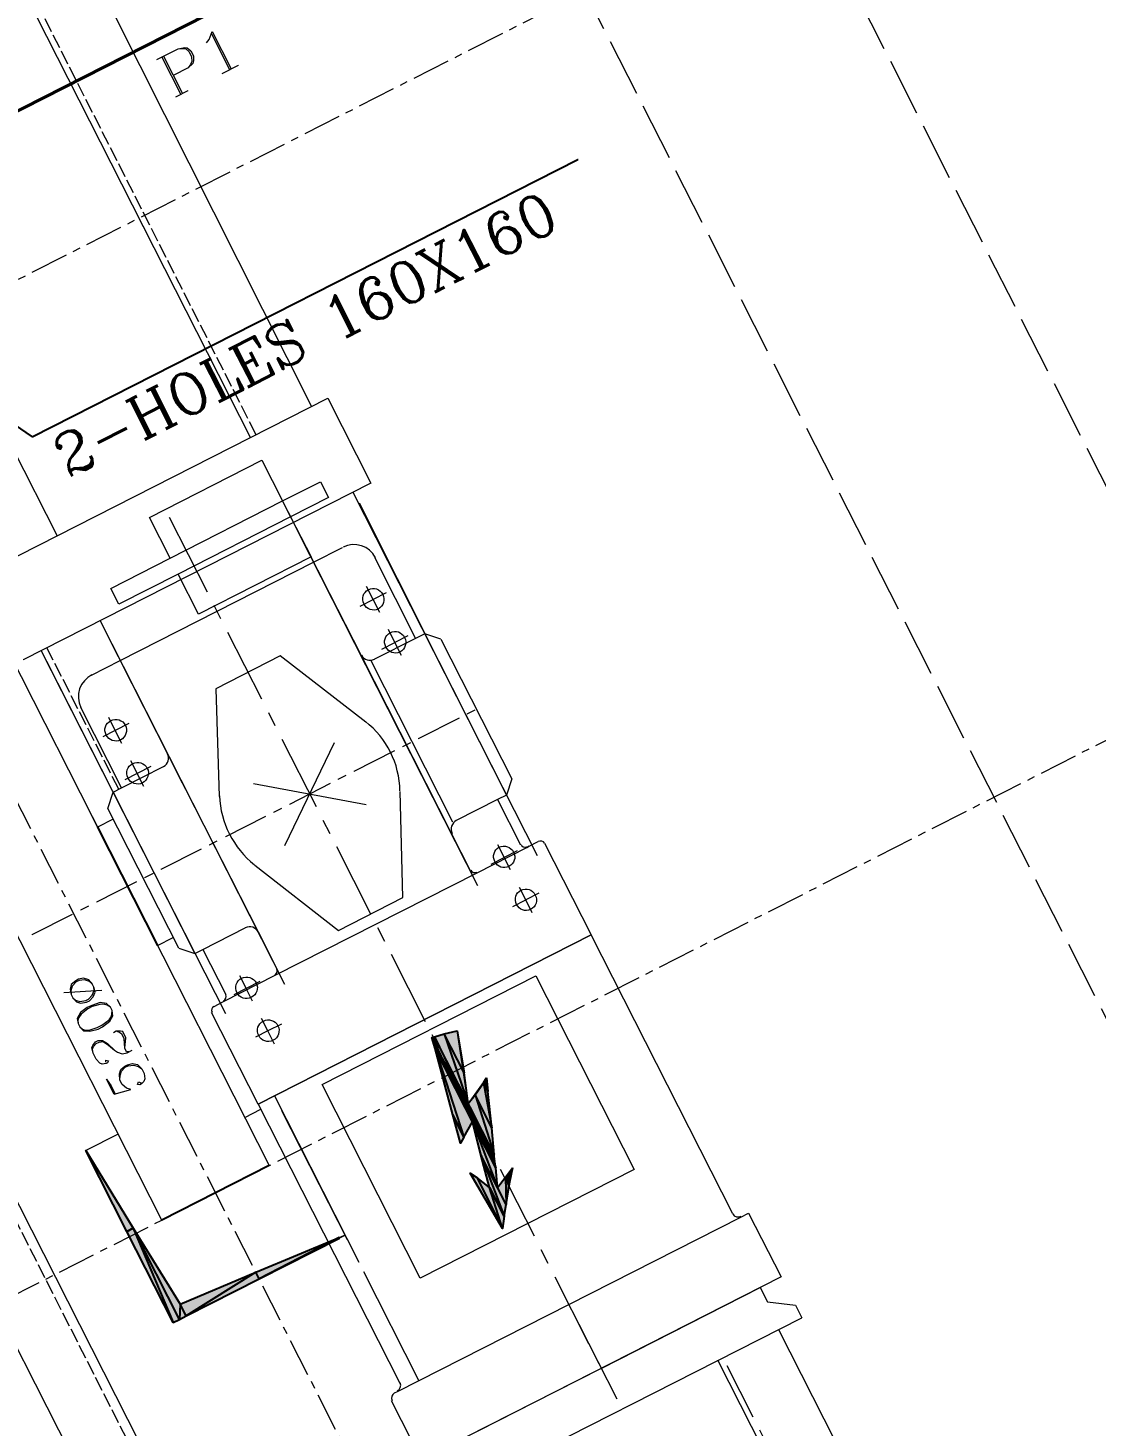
# Model space of a CAD drawing. Header units: millimetres. Extents: x 9010 to 18690, y -22518 to -16270.
# Drawn here: x 14310 to 15197, y -18992 to -17831 of the extents above; entities that cross this region are included whole.
import ezdxf
from ezdxf import colors
from ezdxf.entities.mleader import LeaderData, LeaderLine
from ezdxf.math import Vec2, Vec3

# ---------------------------------------------------------------- set-up
doc = ezdxf.new("R2010")
doc.units = ezdxf.units.MM
doc.linetypes.add('$0$ACAD_ISO02W100', pattern=[15, 12, -3])
doc.linetypes.add('$0$CENTER', pattern=[50.8, 31.75, -6.35, 6.35, -6.35])
for name, color, linetype, lineweight in [('$0$Car', 3, 'Continuous', 18), ('$0$CL', 2, '$0$CENTER', 0), ('$0$DL', 8, '$0$ACAD_ISO02W100', 0), ('$0$Wall', 1, 'Continuous', 50)]:
    doc.layers.add(name, color=color, linetype=linetype, lineweight=lineweight)
doc.styles.add('$0$nassar2', font='cent.shx', dxfattribs={"height": 60})
doc.dimstyles.new('$0$Nassar2', dxfattribs={"dimtxt": 35, "dimasz": 25, "dimexe": 1.25, "dimexo": 0.625, "dimtad": 1, "dimtxsty": '$0$nassar2', "dimblk": '$0$_Oblique', "dimcen": 2.5, "dimadec": 0, "dimazin": 0, "dimtfac": 1, "dimtmove": 0, "dimatfit": 3, "dimldrblk": '$0$_Oblique', "dimfxl": 1, "dimarcsym": 0})

# ---------------------------------------------------------------- blocks, each defined once
blk = doc.blocks.new('$0$_Oblique')
at = {"color": 0, "linetype": 'ByBlock', "lineweight": -2}
blk.add_line((-0.5, -0.5), (0.5, 0.5), dxfattribs=at)
blk = doc.blocks.new('*D56')
at = {"color": 0, "lineweight": -2, "transparency": 16777216}
for p, q in [((15184.9, -17451.6), (15783.3, -17147.6)), ((15782.2, -17148.2), (16914.4, -19377.1)), ((16317.1, -19680.5), (16915.5, -19376.6))]:
    blk.add_line(p, q, dxfattribs=at)
at = {"layer": 'Defpoints', "color": 0, "transparency": 16777216}
for p in [(15184.3, -17451.9), (16914.4, -19377.1), (16316.6, -19680.8)]:
    blk.add_point(p, dxfattribs=at)
at = {"color": 0, "lineweight": -2, "transparency": 16777216, "xscale": 25, "yscale": 25, "zscale": 25}
for p, rotation in [((15782.2, -17148.2), 116.9290163711014), ((16914.4, -19377.1), 296.9290163711014)]:
    blk.add_blockref('$0$_Oblique', p, dxfattribs=dict(at, rotation=rotation))
at = {"color": 0, "transparency": 16777216, "insert": (16471.7, -18437.9), "char_height": 60, "attachment_point": 5, "rotation": 296.929, "style": '$0$nassar2'}
blk.add_mtext('M/C ROOM DEPTH 2500', dxfattribs=at)
blk = doc.blocks.new('*D57')
at = {"color": 0, "lineweight": -2, "transparency": 16777216}
for p, q in [((14892.8, -16878), (12663.9, -18010.2)), ((15184.1, -17451.4), (14892.2, -16876.8)), ((12955.1, -18583.6), (12663.3, -18009.1))]:
    blk.add_line(p, q, dxfattribs=at)
at = {"layer": 'Defpoints', "color": 0, "transparency": 16777216}
for p in [(15184.3, -17451.9), (12663.9, -18010.2), (12955.4, -18584.1)]:
    blk.add_point(p, dxfattribs=at)
at = {"color": 0, "lineweight": -2, "transparency": 16777216, "xscale": 25, "yscale": 25, "zscale": 25}
for p, rotation in [((14892.8, -16878), 26.92901637119424), ((12663.9, -18010.2), 206.9290163711943)]:
    blk.add_blockref('$0$_Oblique', p, dxfattribs=dict(at, rotation=rotation))
at = {"color": 0, "transparency": 16777216, "insert": (13764.5, -17416.8), "char_height": 60, "attachment_point": 5, "rotation": 26.929, "style": '$0$nassar2'}
blk.add_mtext('M/C ROOM WIDTH  2500', dxfattribs=at)
blk = doc.blocks.new('*D58')
at = {"color": 0, "lineweight": -2, "transparency": 16777216}
for p, q in [((13193.1, -17892.7), (14485.8, -17236)), ((14716, -17689.1), (14485.3, -17234.9)), ((13423.2, -18345.8), (13192.5, -17891.6))]:
    blk.add_line(p, q, dxfattribs=at)
at = {"layer": 'Defpoints', "color": 0, "transparency": 16777216}
for p in [(14485.8, -17236), (14716.3, -17689.7), (13423.5, -18346.4)]:
    blk.add_point(p, dxfattribs=at)
at = {"color": 0, "lineweight": -2, "transparency": 16777216, "xscale": 25, "yscale": 25, "zscale": 25}
for p, rotation in [((14485.8, -17236), 26.92901637119429), ((13193.1, -17892.7), 206.9290163711943)]:
    blk.add_blockref('$0$_Oblique', p, dxfattribs=dict(at, rotation=rotation))
at = {"color": 0, "transparency": 16777216, "insert": (13825.6, -17537.1), "char_height": 60, "attachment_point": 5, "rotation": 26.929, "style": '$0$nassar2'}
blk.add_mtext('SHAFT WIDTH  1450', dxfattribs=at)

msp = doc.modelspace()

# ---------------------------------------------------------------- hatches: boundary and pattern name
at = {"true_color": 0x000007}
h = msp.add_hatch(color=7, dxfattribs=at)
h.paths.add_polyline_path([(14672.574, -18698.603), (14656.116, -18666.202), (14676.033, -18724.02)])
h.paths.add_polyline_path([(14656.116, -18666.202), (14676.033, -18724.02), (14647.887, -18668.61)])
for points in [[(14666.7, -18663.78), (14672.574, -18698.603), (14656.116, -18666.202)], [(14691.209, -18702.725), (14692.223, -18714.025), (14688.645, -18706.981)], [(14663.139, -18733.524), (14672.441, -18751.838), (14669.646, -18756.802)], [(14397.803, -18827.544), (14392.638, -18830.168), (14358.528, -18763.018)], [(14712.647, -18777.493), (14709.905, -18790.701), (14707.042, -18785.066)], [(14693.671, -18793.63), (14705.836, -18817.579), (14704.487, -18827.716)]]:
    msp.add_hatch(color=7, dxfattribs=at).paths.add_polyline_path(points)
h = msp.add_hatch(color=7, dxfattribs=at)
h.paths.add_polyline_path([(14697.501, -18766.283), (14647.887, -18668.61), (14697.77, -18771.463)])
h.paths.add_polyline_path([(14647.887, -18668.61), (14697.77, -18771.463), (14645.77, -18669.095)])
h = msp.add_hatch(color=7, dxfattribs=at)
h.paths.add_polyline_path([(14697.77, -18771.463), (14645.77, -18669.095), (14698.985, -18777.344)])
h.paths.add_polyline_path([(14645.77, -18669.095), (14698.985, -18777.344), (14648.655, -18678.263)])
h = msp.add_hatch(color=7, dxfattribs=at)
h.paths.add_polyline_path([(14679.664, -18739.308), (14648.655, -18678.263), (14672.441, -18751.838)])
h.paths.add_polyline_path([(14648.655, -18678.263), (14672.441, -18751.838), (14663.139, -18733.524)])
h = msp.add_hatch(color=7, dxfattribs=at)
h.paths.add_polyline_path([(14692.223, -18714.025), (14688.645, -18706.981), (14695.712, -18744.152)])
h.paths.add_polyline_path([(14688.645, -18706.981), (14695.712, -18744.152), (14681.877, -18716.917)])
h = msp.add_hatch(color=7, dxfattribs=at)
h.paths.add_polyline_path([(14695.712, -18744.152), (14681.877, -18716.917), (14697.501, -18766.283)])
h.paths.add_polyline_path([(14681.877, -18716.917), (14697.501, -18766.283), (14676.033, -18724.02)])
h = msp.add_hatch(color=7, dxfattribs=at)
h.paths.add_polyline_path([(14698.985, -18777.344), (14679.664, -18739.308), (14700.267, -18793.824)])
h.paths.add_polyline_path([(14679.664, -18739.308), (14700.267, -18793.824), (14686.432, -18766.588)])
h = msp.add_hatch(color=7, dxfattribs=at)
h.paths.add_polyline_path([(14707.423, -18807.911), (14686.432, -18766.588), (14705.836, -18817.579)])
h.paths.add_polyline_path([(14686.432, -18766.588), (14705.836, -18817.579), (14693.671, -18793.63)])
h = msp.add_hatch(color=7, dxfattribs=at)
h.paths.add_polyline_path([(14693.671, -18793.63), (14683.019, -18785.454), (14704.487, -18827.716)])
h.paths.add_polyline_path([(14683.019, -18785.454), (14704.487, -18827.716), (14677.578, -18781.72)])
h = msp.add_hatch(color=7, dxfattribs=at)
h.paths.add_polyline_path([(14709.905, -18790.701), (14707.042, -18785.066), (14707.423, -18807.911)])
h.paths.add_polyline_path([(14707.042, -18785.066), (14707.423, -18807.911), (14700.267, -18793.824)])
h = msp.add_hatch(color=7, dxfattribs=at)
h.paths.add_polyline_path([(14436.207, -18903.146), (14397.803, -18827.544), (14431.041, -18905.77)])
h.paths.add_polyline_path([(14397.803, -18827.544), (14431.041, -18905.77), (14392.638, -18830.168)])
h = msp.add_hatch(color=7, dxfattribs=at)
h.paths.add_polyline_path([(14441.841, -18900.284), (14436.832, -18890.423), (14436.207, -18903.146)])
h.paths.add_polyline_path([(14436.832, -18890.423), (14436.207, -18903.146), (14397.803, -18827.544)])
h = msp.add_hatch(color=7, dxfattribs=at)
h.paths.add_polyline_path([(14569.097, -18835.642), (14568.859, -18835.173), (14502.417, -18869.514)])
h.paths.add_polyline_path([(14568.859, -18835.173), (14502.417, -18869.514), (14499.555, -18863.879)])
h = msp.add_hatch(color=7, dxfattribs=at)
h.paths.add_polyline_path([(14502.417, -18869.514), (14499.555, -18863.879), (14441.841, -18900.284)])
h.paths.add_polyline_path([(14499.555, -18863.879), (14441.841, -18900.284), (14436.832, -18890.423)])

# ---------------------------------------------------------------- linework, layer by layer
at = {"layer": '$0$Car'}
for p, q in [((14523.781, -18510.008), (14564.978, -18424.328)), ((14497.635, -18458.536), (14591.124, -18475.8))]:
    msp.add_line(p, q, dxfattribs=at)
at = {"layer": '$0$CL'}
for p, q in [((12321.19, -19046.495), (15240.956, -17563.354)), ((14933.968, -19719.08), (13934.604, -17751.697)), ((12660.854, -19715.172), (15580.621, -18232.03))]:
    msp.add_line(p, q, dxfattribs=at)
at = {"layer": '$0$DL', "ltscale": 4}
for p, q in [((15619.204, -19025.605), (14894.586, -17599.096)), ((15440.89, -19116.182), (14716.272, -17689.673)), ((15102.946, -19358.891), (14887.604, -18934.961))]:
    msp.add_line(p, q, dxfattribs=at)
at = {"layer": '$0$DL'}
msp.add_line((14499.874, -18169.002), (14322.029, -17818.89), dxfattribs=at)
for points in [[(14725.045, -19657.777), (13857.401, -17947.993)], [(14385.831, -18463.229), (14326.199, -18345.834), (14326.199, -18345.834)]]:
    msp.add_lwpolyline(points, dxfattribs=at)
at = {"layer": '$0$Wall'}
msp.add_lwpolyline([(15558.746, -20065.773), (16316.561, -19680.828), (15184.345, -17451.908), (12955.425, -18584.123), (14087.64, -20813.044), (14756.317, -20473.379)], dxfattribs=at)
for p, q in [((14368.126, -18494.663), (14417.986, -18592.817)), ((14510.771, -18775.477), (14421.551, -18820.798))]:
    msp.add_line(p, q)
at = {"color": 7, "linetype": 'Continuous', "lineweight": 20, "true_color": 0x000007}
for points in [[(13699.388, -18017.021), (14322.045, -17700.733), (14545.919, -18145.612)], [(14458.756, -17843.817), (14460.858, -17840.977), (14463.407, -17834.366), (14479.15, -17865.358)], [(14462.713, -17836.49), (14477.741, -17866.074), (14477.741, -17866.074)], [(14417.388, -17857.742), (14435.232, -17848.678), (14440.643, -17847.701), (14442.529, -17847.925), (14445.607, -17850.496), (14447.754, -17854.722), (14448.015, -17858.725), (14447.322, -17860.849), (14443.342, -17864.643), (14431.133, -17870.845)], [(14423.023, -17854.879), (14438.766, -17885.872), (14438.766, -17885.872)], [(14435.232, -17848.678), (14438.765, -17848.655), (14441.12, -17848.64), (14444.199, -17851.212), (14446.345, -17855.438), (14446.606, -17859.441), (14445.444, -17861.803), (14443.342, -17864.643)], [(14421.614, -17855.595), (14437.357, -17886.587), (14437.357, -17886.587)], [(14471.636, -17869.175), (14485.254, -17862.257), (14485.254, -17862.257)], [(14433.131, -17888.734), (14443.462, -17883.486), (14443.462, -17883.486)], [(14270.697, -18285.415), (14559.488, -18138.719), (14559.488, -18138.719)], [(14559.488, -18138.719), (14595.268, -18209.156), (14595.268, -18209.156)], [(14411.251, -18237.649), (14504.697, -18190.181), (14504.697, -18190.181)], [(14504.697, -18190.181), (14521.871, -18223.991), (14553.333, -18208.009)], [(14595.268, -18209.156), (14306.477, -18355.852), (14306.477, -18355.852)], [(14553.333, -18208.009), (14560.012, -18221.158), (14560.012, -18221.158)], [(14428.425, -18271.458), (14521.871, -18223.991), (14521.871, -18223.991)], [(14560.012, -18221.158), (14528.55, -18237.139), (14528.55, -18237.139)], [(14580.241, -18216.789), (14733.374, -18518.253), (14733.374, -18518.253)], [(14379.119, -18296.504), (14428.425, -18271.458), (14411.251, -18237.649)], [(14427.738, -18237.544), (14459.224, -18299.528), (14459.224, -18299.528)], [(14528.55, -18237.139), (14435.104, -18284.607), (14435.104, -18284.607)], [(14528.55, -18237.139), (14545.486, -18270.479), (14545.486, -18270.479)], [(14684.069, -18543.298), (14535.464, -18250.751), (14535.464, -18250.751)], [(14545.486, -18270.479), (14452.039, -18317.947), (14452.039, -18317.947)], [(14547.632, -18274.705), (14571.581, -18262.54), (14571.581, -18262.54)], [(14598.489, -18271.32), (14632.36, -18338), (14632.36, -18338)], [(14387.036, -18356.283), (14547.632, -18274.705), (14547.632, -18274.705)], [(14547.632, -18274.705), (14586.99, -18352.186), (14586.99, -18352.186)], [(14452.039, -18317.947), (14435.104, -18284.607), (14385.798, -18309.652)], [(14602.545, -18316.52), (14597.059, -18305.719), (14591.573, -18294.919)], [(14385.798, -18309.652), (14379.119, -18296.504), (14379.119, -18296.504)], [(14586.259, -18311.205), (14597.059, -18305.719), (14597.059, -18305.719)], [(14607.859, -18300.233), (14597.059, -18305.719), (14597.059, -18305.719)], [(14275.27, -18311.862), (14510.771, -18775.477), (14510.771, -18775.477)], [(14464.711, -18310.329), (14470.435, -18321.599), (14470.435, -18321.599)], [(14370.339, -18323.412), (14523.472, -18624.876), (14523.472, -18624.876)], [(14620.673, -18352.208), (14615.187, -18341.407), (14609.701, -18330.607)], [(14476.16, -18332.869), (14504.307, -18388.279), (14504.307, -18388.279)], [(14632.36, -18338), (14598.081, -18355.413), (14598.081, -18355.413)], [(14604.387, -18346.893), (14615.187, -18341.407), (14615.187, -18341.407)], [(14625.987, -18335.921), (14615.187, -18341.407), (14615.187, -18341.407)], [(14653.328, -18338.574), (14639.874, -18334.184), (14632.36, -18338)], [(14639.874, -18334.184), (14707.855, -18468.014), (14707.855, -18468.014)], [(14653.328, -18338.574), (14712.245, -18454.56), (14712.245, -18454.56)], [(14474.636, -18649.683), (14321.503, -18348.219), (14321.503, -18348.219)], [(14519.862, -18352.612), (14466.33, -18379.805), (14466.33, -18379.805)], [(14590.875, -18407.515), (14519.862, -18352.612), (14519.862, -18352.612)], [(14586.99, -18352.186), (14662.127, -18500.103), (14662.127, -18500.103)], [(14421.551, -18820.798), (14186.05, -18357.183), (14186.05, -18357.183)], [(14363.088, -18368.448), (14387.036, -18356.283), (14387.036, -18356.283)], [(14387.036, -18356.283), (14426.394, -18433.763), (14426.394, -18433.763)], [(14595.025, -18356.375), (14663.006, -18490.205), (14663.006, -18490.205)], [(14466.33, -18379.805), (14469.254, -18469.294), (14469.254, -18469.294)], [(14388.179, -18462.036), (14354.308, -18395.356), (14354.308, -18395.356)], [(14510.031, -18399.549), (14515.518, -18410.349), (14515.518, -18410.349)], [(14681.497, -18397.517), (14674.923, -18400.857), (14674.923, -18400.857)], [(14394.201, -18408.764), (14382.931, -18414.489), (14372.6, -18419.737)], [(14388.417, -18425.289), (14382.931, -18414.489), (14377.445, -18403.689)], [(14668.349, -18404.196), (14634.539, -18421.37), (14634.539, -18421.37)], [(14521.242, -18421.619), (14549.627, -18477.499), (14549.627, -18477.499)], [(14426.394, -18433.763), (14501.531, -18581.681), (14501.531, -18581.681)], [(14614.817, -18431.389), (14581.007, -18448.563), (14581.007, -18448.563)], [(14627.965, -18424.71), (14621.391, -18428.049), (14621.391, -18428.049)], [(14381.136, -18465.614), (14388.179, -18462.036), (14422.928, -18444.385)], [(14412.329, -18444.452), (14401.059, -18450.177), (14390.728, -18455.425)], [(14395.573, -18439.377), (14401.059, -18450.177), (14401.059, -18450.177)], [(14406.545, -18460.977), (14401.059, -18450.177), (14401.059, -18450.177)], [(14574.433, -18451.902), (14567.859, -18455.242), (14567.859, -18455.242)], [(14712.245, -18454.56), (14707.855, -18468.014), (14700.342, -18471.831)], [(14376.746, -18479.068), (14381.136, -18465.614), (14381.136, -18465.614)], [(14381.136, -18465.614), (14449.117, -18599.444), (14449.117, -18599.444)], [(14561.285, -18458.581), (14527.475, -18475.755), (14527.475, -18475.755)], [(14621.714, -18553.123), (14619.506, -18465.042), (14619.506, -18465.042)], [(14359.069, -18476.831), (14417.986, -18592.817), (14417.986, -18592.817)], [(14435.663, -18595.054), (14376.746, -18479.068), (14376.746, -18479.068)], [(14520.901, -18479.095), (14514.327, -18482.434), (14514.327, -18482.434)], [(14700.342, -18471.831), (14666.062, -18489.243), (14666.062, -18489.243)], [(14700.342, -18471.831), (14719.424, -18509.397), (14719.424, -18509.397)], [(14381.275, -18487.984), (14368.126, -18494.663), (14368.126, -18494.663)], [(14507.753, -18485.773), (14474.412, -18502.709), (14474.412, -18502.709)], [(14555.352, -18488.769), (14561.077, -18500.039), (14561.077, -18500.039)], [(14662.127, -18500.103), (14677.631, -18530.626), (14677.631, -18530.626)], [(14454.221, -18512.966), (14420.88, -18529.902), (14420.88, -18529.902)], [(14467.369, -18506.287), (14460.795, -18509.626), (14460.795, -18509.626)], [(14566.563, -18510.839), (14594.948, -18566.719), (14594.948, -18566.719)], [(14683.296, -18532.474), (14724.619, -18511.484), (14724.619, -18511.484)], [(14700.342, -18509.047), (14705.829, -18519.847), (14705.829, -18519.847)], [(14716.629, -18514.361), (14705.829, -18519.847), (14705.829, -18519.847)], [(14724.619, -18511.484), (14726.028, -18510.768), (14734.011, -18506.713)], [(14739.437, -18508.092), (14778.079, -18584.164), (14778.079, -18584.164)], [(14498.824, -18526.344), (14568.182, -18580.315), (14568.182, -18580.315)], [(14695.028, -18525.333), (14705.829, -18519.847), (14705.829, -18519.847)], [(14711.076, -18530.178), (14705.829, -18519.847), (14705.829, -18519.847)], [(14414.306, -18533.241), (14407.263, -18536.819), (14407.263, -18536.819)], [(14515.657, -18617.63), (14683.296, -18532.474), (14683.296, -18532.474)], [(14400.569, -18539.924), (14367.229, -18556.859), (14367.229, -18556.859)], [(14729.205, -18565.866), (14723.718, -18555.066), (14718.471, -18544.735)], [(14734.519, -18549.58), (14723.718, -18555.066), (14723.718, -18555.066)], [(14360.655, -18560.199), (14354.081, -18563.538), (14354.081, -18563.538)], [(14568.182, -18580.315), (14621.714, -18553.123), (14621.714, -18553.123)], [(14712.918, -18560.552), (14723.718, -18555.066), (14723.718, -18555.066)], [(14347.037, -18567.116), (14313.697, -18584.052), (14313.697, -18584.052)], [(14455.691, -18596.105), (14490.909, -18578.215), (14490.909, -18578.215)], [(14501.531, -18581.681), (14517.035, -18612.203), (14517.035, -18612.203)], [(14600.673, -18577.989), (14606.398, -18589.259), (14606.398, -18589.259)], [(14895.674, -18815.666), (14778.079, -18584.164), (14778.079, -18584.164)], [(14417.986, -18592.817), (14431.134, -18586.139), (14431.134, -18586.139)], [(14435.663, -18595.054), (14449.117, -18599.444), (14449.117, -18599.444)], [(14449.117, -18599.444), (14455.691, -18596.105), (14455.691, -18596.105)], [(14455.691, -18596.105), (14474.773, -18633.671), (14474.773, -18633.671)], [(14611.884, -18600.059), (14640.269, -18655.939), (14640.269, -18655.939)], [(14347.787, -18636.288), (14350.635, -18639.567), (14354.175, -18640.723), (14359.117, -18639.985), (14361.465, -18638.792), (14364.506, -18635.475), (14366.131, -18631.696), (14365.162, -18627.462), (14363.731, -18624.645), (14360.883, -18621.365), (14356.635, -18619.979), (14352.401, -18620.948), (14350.053, -18622.141), (14346.304, -18625.226), (14345.387, -18629.237), (14346.356, -18633.47), (14347.787, -18636.288), (14349.919, -18638.159), (14353.46, -18639.314), (14358.402, -18638.576), (14360.749, -18637.383), (14363.79, -18634.066), (14365.415, -18630.287), (14365.162, -18627.462)], [(14472.925, -18639.336), (14515.657, -18617.63), (14515.657, -18617.63)], [(14486.214, -18617.817), (14491.701, -18628.617), (14491.701, -18628.617)], [(14554.627, -18708.303), (14732.128, -18618.139), (14732.128, -18618.139)], [(14732.128, -18618.139), (14813.705, -18778.735), (14813.705, -18778.735)], [(14340.222, -18631.86), (14371.773, -18630.011), (14371.773, -18630.011)], [(14363.731, -18624.645), (14361.599, -18622.774), (14357.35, -18621.388), (14352.878, -18621.887), (14350.53, -18623.08), (14347.019, -18626.635), (14346.103, -18630.645), (14346.356, -18633.47)], [(14502.97, -18622.892), (14491.701, -18628.617), (14481.37, -18633.865)], [(14496.948, -18638.948), (14491.701, -18628.617), (14491.701, -18628.617)], [(14353.594, -18660.512), (14356.442, -18663.792), (14361.861, -18663.993), (14368.681, -18662.301), (14372.437, -18660.393), (14378.296, -18655.644), (14380.86, -18651.388), (14380.36, -18646.916), (14378.929, -18644.099), (14375.612, -18641.057), (14370.424, -18640.148), (14363.373, -18642.549), (14359.617, -18644.457), (14353.989, -18648.497), (14351.194, -18653.461), (14352.163, -18657.695), (14353.594, -18660.512), (14355.726, -18662.383), (14357.851, -18663.076), (14361.384, -18663.054), (14367.965, -18660.892), (14371.722, -18658.984), (14377.819, -18654.705), (14379.451, -18652.104), (14380.144, -18649.98), (14380.36, -18646.916)], [(14378.929, -18644.099), (14376.328, -18642.466), (14374.203, -18641.773), (14371.14, -18641.557), (14363.85, -18643.488), (14360.094, -18645.396), (14354.705, -18649.906), (14352.603, -18652.745), (14351.91, -18654.87), (14352.163, -18657.695)], [(14464.942, -18643.391), (14472.925, -18639.336), (14472.925, -18639.336)], [(14501.497, -18724.658), (14462.855, -18648.586), (14462.855, -18648.586)], [(14515.077, -18674.636), (14509.59, -18663.835), (14504.343, -18653.505)], [(14390.923, -18678.177), (14391.81, -18669.456), (14389.186, -18664.29), (14387.3, -18664.067), (14383.767, -18664.089), (14381.419, -18665.282)], [(14394.24, -18681.218), (14392.354, -18680.994), (14390.923, -18678.177), (14390.401, -18670.171), (14388.493, -18666.415), (14385.891, -18664.782), (14383.767, -18664.089)], [(14520.86, -18658.111), (14509.59, -18663.835), (14499.26, -18669.083)], [(14645.755, -18666.739), (14651.48, -18678.009), (14651.48, -18678.009)], [(14666.7, -18663.78), (14645.77, -18669.095), (14645.77, -18669.095)], [(14691.209, -18702.725), (14676.033, -18724.02), (14666.7, -18663.78)], [(14374.98, -18689.82), (14375.203, -18687.934), (14377.328, -18688.627), (14376.396, -18690.282), (14375.457, -18690.759), (14372.162, -18691.251), (14370.038, -18690.558), (14367.191, -18687.278), (14364.567, -18682.113), (14363.359, -18677.41), (14364.291, -18675.755), (14366.393, -18672.915), (14368.741, -18671.722), (14372.274, -18671.7), (14376.53, -18674.264), (14382.217, -18679.645), (14384.819, -18681.278), (14388.598, -18682.902), (14392.831, -18681.933), (14397.057, -18679.787)], [(14364.567, -18682.113), (14364.075, -18678.818), (14364.768, -18676.694), (14367.108, -18674.324), (14369.456, -18673.131), (14372.751, -18672.639), (14377.245, -18675.673), (14382.217, -18679.645)], [(14645.77, -18669.095), (14669.646, -18756.802), (14679.664, -18739.308), (14693.671, -18793.63), (14677.578, -18781.72), (14704.487, -18827.716)], [(14657.204, -18689.279), (14685.59, -18745.159), (14685.59, -18745.159)], [(14381.979, -18716.392), (14395.851, -18712.3), (14392.31, -18711.144), (14388.524, -18708.342), (14386.615, -18704.585), (14386.347, -18699.405), (14387.502, -18695.864), (14390.782, -18693.017), (14393.13, -18691.824), (14397.363, -18690.855), (14401.373, -18691.772), (14404.929, -18695.283), (14406.837, -18699.039), (14407.337, -18703.512), (14406.644, -18705.636), (14404.773, -18707.768), (14403.364, -18708.483), (14401.478, -18708.26), (14402.171, -18706.135), (14404.296, -18706.828)], [(14386.615, -18704.585), (14387.063, -18700.814), (14388.218, -18697.273), (14391.259, -18693.956), (14393.607, -18692.764), (14398.079, -18692.264), (14402.089, -18693.181), (14404.929, -18695.283)], [(14381.979, -18716.392), (14375.539, -18703.714), (14379.579, -18709.341), (14382.919, -18715.915)], [(14636.204, -18868.899), (14554.627, -18708.303), (14554.627, -18708.303)], [(14700.267, -18793.824), (14691.209, -18702.725), (14691.209, -18702.725)], [(14501.497, -18724.658), (14619.092, -18956.161), (14619.092, -18956.161)], [(14515.115, -18717.741), (14585.243, -18855.797), (14585.243, -18855.797)], [(14490.492, -18735.557), (14503.875, -18728.759), (14503.875, -18728.759)], [(14575.701, -18837.014), (14521.317, -18729.95), (14521.317, -18729.95)], [(14385.294, -18749.422), (14358.528, -18763.018), (14431.041, -18905.77)], [(14691.076, -18755.959), (14696.8, -18767.229), (14696.8, -18767.229)], [(14436.832, -18890.423), (14358.528, -18763.018), (14358.528, -18763.018)], [(14813.705, -18778.735), (14636.204, -18868.899), (14636.204, -18868.899)], [(14704.487, -18827.716), (14712.647, -18777.493), (14700.267, -18793.824)], [(14702.525, -18778.499), (14730.672, -18833.909), (14730.672, -18833.909)], [(14902.286, -18818.215), (14908.86, -18814.876), (14908.86, -18814.876)], [(14908.86, -18814.876), (14935.814, -18867.938), (14935.814, -18867.938)], [(14617.251, -18963.003), (14902.286, -18818.215), (14902.286, -18818.215)], [(14573.793, -18833.257), (14431.041, -18905.77), (14431.041, -18905.77)], [(14431.041, -18905.77), (14573.793, -18833.257), (14573.793, -18833.257)], [(14573.793, -18833.257), (14436.832, -18890.423), (14436.832, -18890.423)], [(14736.396, -18845.179), (14742.121, -18856.449), (14742.121, -18856.449)], [(14635.095, -18953.939), (14589.298, -18863.78), (14589.298, -18863.78)], [(14935.814, -18867.938), (14637.162, -19019.643), (14637.162, -19019.643)], [(14747.846, -18867.719), (14775.993, -18923.129), (14775.993, -18923.129)], [(14786.488, -18943.791), (14918.44, -18876.764), (14918.44, -18876.764)], [(14918.44, -18876.764), (14924.403, -18888.503), (14947.74, -18891.417)], [(14947.74, -18891.417), (14952.988, -18901.748), (14952.988, -18901.748)], [(14654.336, -19053.453), (14952.988, -18901.748), (14952.988, -18901.748)], [(14767.892, -18907.183), (14799.378, -18969.167), (14799.378, -18969.167)], [(14786.488, -18943.791), (14655.475, -19010.341), (14655.475, -19010.341)], [(14781.717, -18934.399), (14787.442, -18945.669), (14787.442, -18945.669)], [(14614.904, -18964.196), (14617.251, -18963.003), (14617.251, -18963.003)], [(14637.162, -19019.643), (14612.355, -18970.807), (14612.355, -18970.807)]]:
    msp.add_lwpolyline(points, dxfattribs=at)
at = {"color": 7, "linetype": 'Continuous', "lineweight": 20}
for points in [[(14113.623, -17817.983), (14334.565, -18252.973)], [(14495.186, -18171.383), (14317.368, -17821.257)], [(13864.477, -17944.399), (14732.124, -19654.181)], [(14683.252, -19679.006), (13815.074, -17969.494)], [(14558.578, -18296.209), (14521.895, -18223.979)], [(14585.325, -18225.423), (14648.498, -18351.162), (14648.498, -18351.162)], [(14599.192, -18376.208), (14526.413, -18232.9)], [(14374.871, -18332.326), (14438.596, -18457.785), (14438.596, -18457.785)], [(14389.76, -18482.593), (14326.035, -18357.133)], [(14933.623, -18911.585), (15196.671, -19429.431), (15196.671, -19429.431)], [(15098.684, -19361.056), (14883.342, -18937.126)]]:
    msp.add_lwpolyline(points, dxfattribs=at)
msp.add_lwpolyline([(14346.069, -17877.723), (14185.419, -17959.328)])
at = {"color": 7, "linetype": 'Continuous', "lineweight": 20, "true_color": 0x000007}
msp.add_lwpolyline([(14501.497, -18724.658), (14778.079, -18584.164)], close=True, dxfattribs=at)
at = {"color": 7, "linetype": 'Continuous', "lineweight": -2, "true_color": 0x000007}
for points in [[(14656.116, -18666.202), (14676.033, -18724.02), (14647.887, -18668.61)], [(14666.7, -18663.78), (14672.574, -18698.603), (14656.116, -18666.202)], [(14672.574, -18698.603), (14656.116, -18666.202), (14676.033, -18724.02)], [(14647.887, -18668.61), (14697.77, -18771.463), (14645.77, -18669.095)], [(14697.77, -18771.463), (14645.77, -18669.095), (14698.985, -18777.344)], [(14645.77, -18669.095), (14698.985, -18777.344), (14648.655, -18678.263)], [(14697.501, -18766.283), (14647.887, -18668.61), (14697.77, -18771.463)], [(14679.664, -18739.308), (14648.655, -18678.263), (14672.441, -18751.838)], [(14648.655, -18678.263), (14672.441, -18751.838), (14663.139, -18733.524)], [(14688.645, -18706.981), (14695.712, -18744.152), (14681.877, -18716.917)], [(14691.209, -18702.725), (14692.223, -18714.025), (14688.645, -18706.981)], [(14692.223, -18714.025), (14688.645, -18706.981), (14695.712, -18744.152)], [(14681.877, -18716.917), (14697.501, -18766.283), (14676.033, -18724.02)], [(14695.712, -18744.152), (14681.877, -18716.917), (14697.501, -18766.283)], [(14663.139, -18733.524), (14672.441, -18751.838), (14669.646, -18756.802)], [(14698.985, -18777.344), (14679.664, -18739.308), (14700.267, -18793.824)], [(14679.664, -18739.308), (14700.267, -18793.824), (14686.432, -18766.588)], [(14397.803, -18827.544), (14392.638, -18830.168), (14358.528, -18763.018)], [(14707.423, -18807.911), (14686.432, -18766.588), (14705.836, -18817.579)], [(14686.432, -18766.588), (14705.836, -18817.579), (14693.671, -18793.63)], [(14683.019, -18785.454), (14704.487, -18827.716), (14677.578, -18781.72)], [(14712.647, -18777.493), (14709.905, -18790.701), (14707.042, -18785.066)], [(14693.671, -18793.63), (14683.019, -18785.454), (14704.487, -18827.716)], [(14693.671, -18793.63), (14705.836, -18817.579), (14704.487, -18827.716)], [(14707.042, -18785.066), (14707.423, -18807.911), (14700.267, -18793.824)], [(14709.905, -18790.701), (14707.042, -18785.066), (14707.423, -18807.911)], [(14397.803, -18827.544), (14431.041, -18905.77), (14392.638, -18830.168)], [(14436.832, -18890.423), (14436.207, -18903.146), (14397.803, -18827.544)], [(14436.207, -18903.146), (14397.803, -18827.544), (14431.041, -18905.77)], [(14568.859, -18835.173), (14502.417, -18869.514), (14499.555, -18863.879)], [(14569.097, -18835.642), (14568.859, -18835.173), (14502.417, -18869.514)], [(14499.555, -18863.879), (14441.841, -18900.284), (14436.832, -18890.423)], [(14502.417, -18869.514), (14499.555, -18863.879), (14441.841, -18900.284)], [(14441.841, -18900.284), (14436.832, -18890.423), (14436.207, -18903.146)]]:
    msp.add_lwpolyline(points, close=True, dxfattribs=at)
at = {"color": 7, "linetype": 'Continuous', "lineweight": 20, "true_color": 0x000007}
for points in [[(14598.959, -18271.082), (14593.95, -18261.221), (14581.912, -18257.293), (14572.051, -18262.302)], [(14587.46, -18351.947), (14589.368, -18355.704), (14594.325, -18357.321), (14598.081, -18355.413)], [(14363.557, -18368.209), (14353.696, -18373.218), (14349.299, -18385.495), (14354.308, -18395.356)], [(14619.267, -18464.572), (14618.887, -18441.727), (14608.391, -18421.065), (14590.636, -18407.045)], [(14422.928, -18444.385), (14427.154, -18442.238), (14428.302, -18437.52), (14426.394, -18433.763)], [(14469.485, -18468.586), (14470.335, -18491.193), (14480.83, -18511.855), (14498.585, -18525.875)], [(14666.062, -18489.243), (14662.306, -18491.151), (14660.688, -18496.108), (14662.597, -18499.865)], [(14719.894, -18509.158), (14720.609, -18510.567), (14722.502, -18511.968), (14724.381, -18511.014)], [(14724.381, -18511.014), (14725.089, -18511.245), (14725.558, -18511.007), (14726.259, -18510.06)], [(14739.437, -18508.092), (14738.483, -18506.214), (14735.889, -18505.759), (14734.011, -18506.713)], [(14678.101, -18530.387), (14679.055, -18532.266), (14681.179, -18532.959), (14683.058, -18532.005)], [(14501.531, -18581.681), (14499.623, -18577.924), (14495.135, -18576.068), (14490.909, -18578.215)], [(14515.418, -18617.16), (14517.296, -18616.206), (14517.99, -18614.082), (14517.035, -18612.203)], [(14464.942, -18643.391), (14463.064, -18644.345), (14462.371, -18646.469), (14463.325, -18648.348)], [(14472.686, -18638.866), (14474.565, -18637.912), (14475.727, -18635.549), (14474.773, -18633.671)], [(14895.674, -18815.666), (14896.867, -18818.014), (14900.169, -18818.7), (14902.517, -18817.507)], [(14617.013, -18962.534), (14619.361, -18961.341), (14620.755, -18958.27), (14619.562, -18955.922)], [(14614.904, -18964.196), (14612.556, -18965.388), (14611.631, -18968.221), (14612.824, -18970.569)]]:
    msp.add_open_spline(points, degree=3, dxfattribs=at)
for points in [[(14601.114, -18313.702), (14605.81, -18311.317), (14607.188, -18305.89), (14605.042, -18301.664), (14605.042, -18301.664), (14602.656, -18296.968), (14597.7, -18295.351), (14593.004, -18297.736), (14593.004, -18297.736), (14588.778, -18299.883), (14587.16, -18304.84), (14589.546, -18309.536), (14589.546, -18309.536), (14591.692, -18313.762), (14596.888, -18315.849), (14601.114, -18313.702)], [(14619.242, -18349.39), (14623.938, -18347.005), (14625.317, -18341.578), (14623.17, -18337.352), (14623.17, -18337.352), (14620.785, -18332.656), (14615.828, -18331.039), (14611.132, -18333.424), (14611.132, -18333.424), (14606.906, -18335.571), (14605.289, -18340.528), (14607.674, -18345.224), (14607.674, -18345.224), (14609.821, -18349.45), (14615.016, -18351.537), (14619.242, -18349.39)], [(14387.455, -18422.233), (14391.682, -18420.087), (14393.53, -18414.422), (14391.383, -18410.195), (14391.383, -18410.195), (14388.998, -18405.5), (14383.572, -18404.121), (14379.345, -18406.268), (14379.345, -18406.268), (14374.65, -18408.653), (14373.032, -18413.61), (14375.418, -18418.305), (14375.418, -18418.305), (14377.564, -18422.532), (14382.76, -18424.619), (14387.455, -18422.233)], [(14405.584, -18457.921), (14409.81, -18455.775), (14411.658, -18450.11), (14409.512, -18445.883), (14409.512, -18445.883), (14407.126, -18441.188), (14401.7, -18439.809), (14397.474, -18441.956), (14397.474, -18441.956), (14392.778, -18444.341), (14391.161, -18449.298), (14393.546, -18453.993), (14393.546, -18453.993), (14395.693, -18458.22), (14400.888, -18460.307), (14405.584, -18457.921)], [(14709.645, -18527.361), (14714.341, -18524.975), (14715.958, -18520.018), (14713.573, -18515.323), (14713.573, -18515.323), (14711.426, -18511.096), (14706.231, -18509.01), (14701.535, -18511.395), (14701.535, -18511.395), (14697.309, -18513.542), (14695.93, -18518.968), (14698.077, -18523.194), (14698.077, -18523.194), (14700.462, -18527.89), (14705.419, -18529.507), (14709.645, -18527.361)], [(14727.773, -18563.049), (14732.469, -18560.663), (14733.848, -18555.237), (14731.701, -18551.011), (14731.701, -18551.011), (14729.316, -18546.315), (14724.359, -18544.698), (14719.663, -18547.083), (14719.663, -18547.083), (14715.437, -18549.23), (14713.82, -18554.186), (14716.205, -18558.882), (14716.205, -18558.882), (14718.352, -18563.108), (14723.547, -18565.195), (14727.773, -18563.049)], [(14495.987, -18635.892), (14500.213, -18633.745), (14502.3, -18628.55), (14499.914, -18623.854), (14499.914, -18623.854), (14497.768, -18619.628), (14492.103, -18617.779), (14487.877, -18619.926), (14487.877, -18619.926), (14483.181, -18622.311), (14481.802, -18627.738), (14483.949, -18631.964), (14483.949, -18631.964), (14486.334, -18636.66), (14491.291, -18638.277), (14495.987, -18635.892)], [(14514.115, -18671.58), (14518.341, -18669.433), (14520.19, -18663.768), (14518.043, -18659.542), (14518.043, -18659.542), (14515.657, -18654.846), (14510.231, -18653.467), (14506.005, -18655.614), (14506.005, -18655.614), (14501.309, -18657.999), (14499.692, -18662.956), (14502.077, -18667.652), (14502.077, -18667.652), (14504.224, -18671.878), (14509.419, -18673.965), (14514.115, -18671.58)]]:
    msp.add_open_spline(points, degree=3, knots=[0, 0, 0, 0, 0.0625, 0.0625, 0.0625, 0.062501, 0.125, 0.125, 0.125, 0.125001, 0.1875, 0.1875, 0.1875, 0.187501, 1, 1, 1, 1], dxfattribs=at)

# ---------------------------------------------------------------- texts
at = {"insert": (14327.407, -18174.359), "char_height": 35, "attachment_point": 1, "rotation": 26.929016}
msp.add_mtext_dynamic_manual_height_columns('{\\Fcomplex9|c0;2-HOLES 160X160}', width=659.17336, gutter_width=1, heights=[0], dxfattribs=at)

# ---------------------------------------------------------------- dimensions: what is measured, and where the dimension line sits
for base, p1, p2, angle, text, picture, middle in [((12663.878, -18010.174), (15184.345, -17451.908), (12955.425, -18584.123), 26.929016, 'M/C ROOM WIDTH  <>', '*D57', (13778.338, -17444.066)), ((16914.422, -19377.136), (15184.343, -17451.909), (16316.561, -19680.828), 116.929016, 'M/C ROOM DEPTH <>', '*D56', (16444.371, -18451.776)), ((14485.836, -17236.027), (13423.498, -18346.358), (14716.272, -17689.673), 26.929016, 'SHAFT WIDTH  <>', '*D58', (13839.449, -17564.37))]:
    dim = msp.add_linear_dim(base=base, p1=p1, p2=p2, angle=angle, text=text, dimstyle='$0$Nassar2')
    dim.commit()
    dim.dimension.update_dxf_attribs({"geometry": picture, "text_midpoint": middle, "dimtype": 160})

# ---------------------------------------------------------------- leaders
ml = msp.add_multileader_mtext('Standard')
ml.set_content('', color=256, style='$0$nassar2')
ml.set_leader_properties()
ml.build(insert=Vec2(0, 0))
ml.multileader.update_dxf_attribs({"text_left_attachment_type": 6, "text_right_attachment_type": 6, "arrow_head_size": 19.409})
ctx = ml.context
ctx.base_point, ctx.char_height, ctx.arrow_head_size, ctx.landing_gap_size, ctx.plane_origin, ctx.plane_x_axis, ctx.plane_y_axis = Vec3(14767.079, -17940.605), 60, 19.409, 0.09, Vec3(14551.464, -18573.415), Vec3(0.89156829, 0.45288629), Vec3(-0.45288629, 0.89156829)
ctx.left_attachment, ctx.right_attachment = 6, 6
notes = []
notes.append((ctx, [(1, (1, 1, 0), (14313.92, -18170.794), (0.89156829, 0.45288629), 508.271, [(0, [(14172.426, -18074.204)], 0, [])])]))
ctx.mtext.insert, ctx.mtext.text_direction, ctx.mtext.rotation, ctx.mtext.flow_direction = Vec3(14739.986, -17887.07), Vec3(0.89156829, 0.45288629), 0.47, 5
for ctx, leaders in notes:
    for number, flags, end, landing, length, lines in leaders:
        leader = LeaderData()
        leader.index, (leader.has_last_leader_line, leader.has_dogleg_vector, leader.attachment_direction) = number, flags
        leader.last_leader_point, leader.dogleg_vector, leader.dogleg_length = Vec3(end), Vec3(landing), length
        for number, points, colour, breaks in lines:
            line = LeaderLine()
            line.index, line.vertices, line.color, line.breaks = number, Vec3.list(points), colors.encode_raw_color(colour), breaks
            leader.lines.append(line)
        ctx.leaders.append(leader)

doc.saveas('drawing.dxf')
